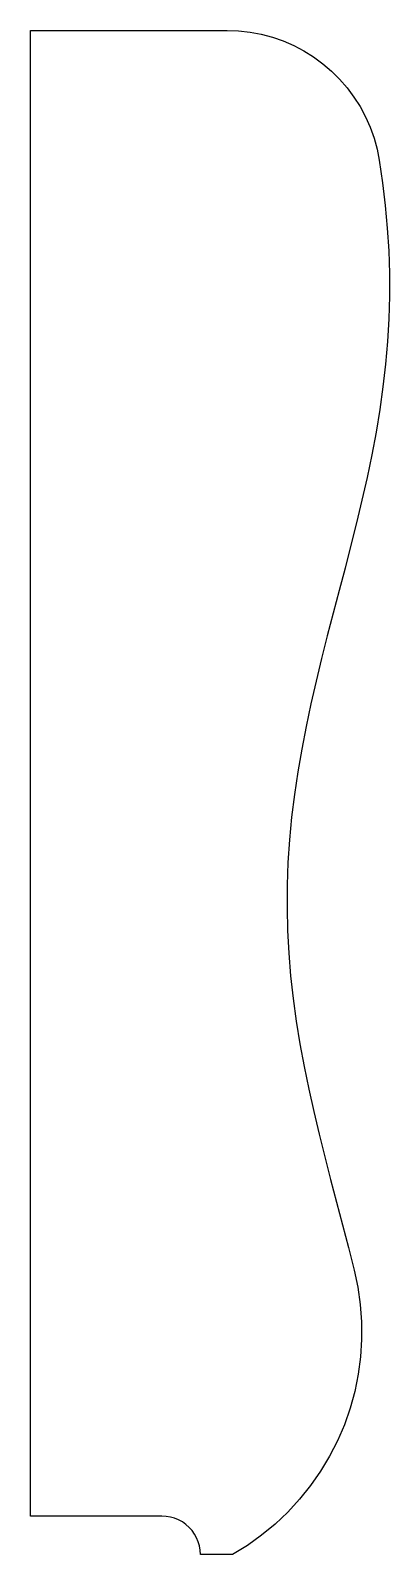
# Model space of a CAD drawing. Header units: inches. Extents: x 0 to 7, y -0.8 to 29.
import ezdxf

# ---------------------------------------------------------------- set-up
doc = ezdxf.new("R2010")
doc.units = ezdxf.units.IN

msp = doc.modelspace()

# ---------------------------------------------------------------- linework, layer by layer
msp.add_lwpolyline([(0, 0), (0, 29), (3.835, 29), (3.835, 29), (4.058, 28.992), (4.28, 28.967), (4.5, 28.925), (4.715, 28.868), (4.926, 28.795), (5.131, 28.706), (5.329, 28.602), (5.518, 28.483), (5.698, 28.351), (5.868, 28.206), (6.026, 28.049), (6.173, 27.88), (6.306, 27.701), (6.426, 27.513), (6.531, 27.316), (6.622, 27.112), (6.697, 26.901), (6.756, 26.686), (6.799, 26.467), (6.799, 26.467), (6.863, 26.025), (6.915, 25.583), (6.956, 25.14), (6.983, 24.698), (6.998, 24.256), (6.999, 23.814), (6.986, 23.372), (6.961, 22.929), (6.923, 22.487), (6.872, 22.045), (6.809, 21.603), (6.736, 21.161), (6.653, 20.718), (6.561, 20.276), (6.462, 19.834), (6.356, 19.392), (6.246, 18.95), (6.132, 18.507), (6.017, 18.065), (5.901, 17.623), (5.787, 17.181), (5.676, 16.739), (5.569, 16.297), (5.467, 15.854), (5.373, 15.412), (5.287, 14.97), (5.211, 14.528), (5.145, 14.086), (5.091, 13.643), (5.049, 13.201), (5.02, 12.759), (5.003, 12.317), (5.001, 11.875), (5.011, 11.432), (5.035, 10.99), (5.071, 10.548), (5.12, 10.106), (5.181, 9.664), (5.253, 9.221), (5.335, 8.779), (5.426, 8.337), (5.524, 7.895), (5.629, 7.453), (5.739, 7.01), (5.852, 6.568), (5.967, 6.126), (6.083, 5.684), (6.197, 5.242), (6.309, 4.799), (6.309, 4.799), (6.38, 4.466), (6.428, 4.129), (6.453, 3.789), (6.455, 3.448), (6.434, 3.107), (6.389, 2.769), (6.322, 2.435), (6.232, 2.106), (6.119, 1.784), (5.985, 1.471), (5.83, 1.167), (5.655, 0.875), (5.46, 0.595), (5.247, 0.329), (5.015, 0.079), (4.768, -0.156), (4.505, -0.372), (4.228, -0.571), (3.938, -0.75), (3.312, -0.75), (3.312, -0.75), (3.308, -0.666), (3.294, -0.583), (3.27, -0.502), (3.238, -0.425), (3.198, -0.351), (3.149, -0.282), (3.093, -0.22), (3.03, -0.164), (2.962, -0.115), (2.888, -0.074), (2.81, -0.042), (2.729, -0.019), (2.646, -0.005), (2.562, 0), (0, 0)], close=True)

doc.saveas('drawing.dxf')
